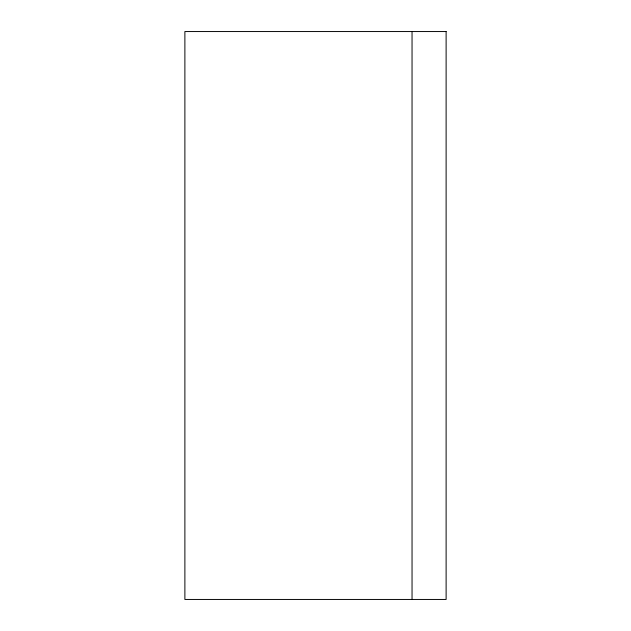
<?xml version="1.0" encoding="UTF-8"?>
<svg xmlns="http://www.w3.org/2000/svg" width="631" height="631" viewBox="0 0 631 631"><rect width="100%" height="100%" fill="white"/><g stroke="black" fill="none" stroke-linecap="round" stroke-linejoin="round"><path stroke-width="0.95" d="M412.043 31.55L412.043 599.45M446.117 31.55L184.883 31.55L184.883 599.45L446.117 599.45L446.117 31.55"/></g></svg>
